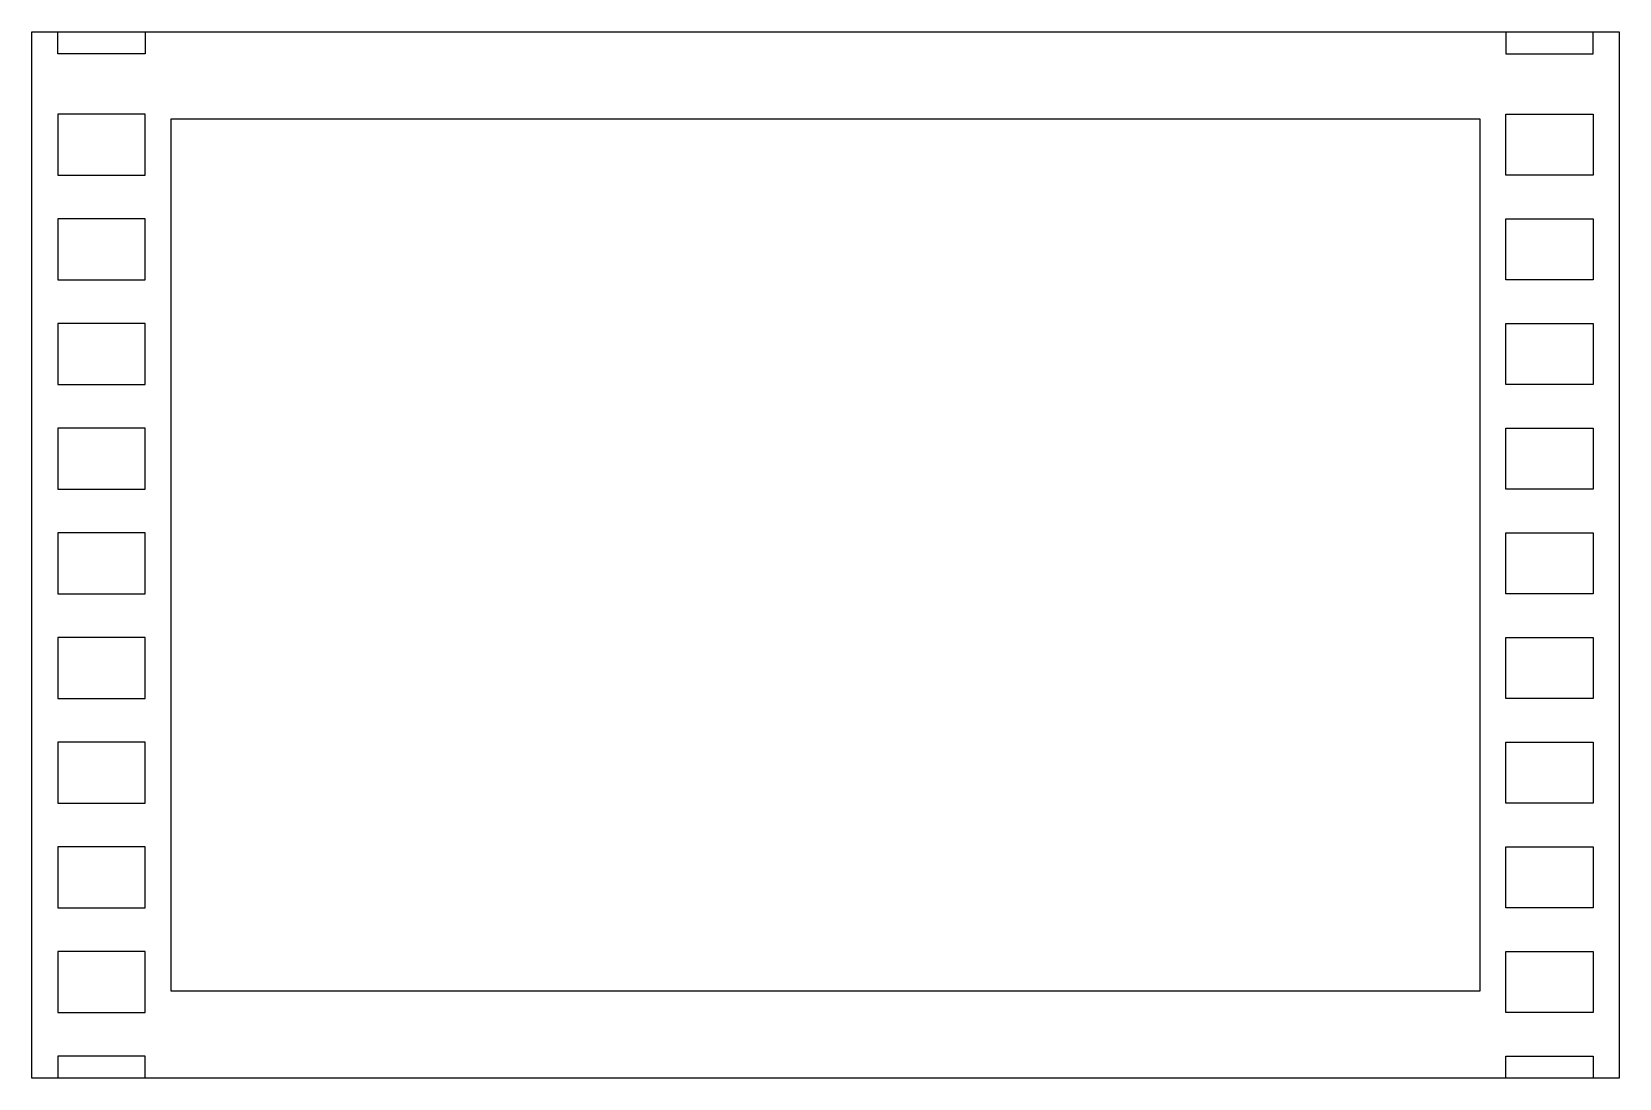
# Model space of a CAD drawing. Header units: millimetres. Extents: x -91 to 91, y -60 to 60.
import ezdxf

# ---------------------------------------------------------------- set-up
doc = ezdxf.new("R2010")
doc.units = ezdxf.units.MM
doc.layers.get('0').update_dxf_attribs({"linetype": 'CONTINUOUS'})

msp = doc.modelspace()

# ---------------------------------------------------------------- linework, layer by layer
for p, q in [((-88, 57.45), (-88, 60)), ((-78, 60), (-78, 57.45)), ((78, 60), (78, 57.45)), ((88, 57.45), (88, 60)), ((-78, 57.45), (-88, 57.45)), ((78, 57.45), (88, 57.45)), ((-78, -57.45), (-88, -57.45)), ((-88, -57.45), (-88, -60)), ((-78, -60), (-78, -57.45)), ((78, -57.45), (88, -57.45)), ((78, -60), (78, -57.45)), ((88, -57.45), (88, -60))]:
    msp.add_line(p, q)
for points in [[(91, -60), (-91, -60), (-91, 60), (91, 60)], [(-88, 50.55), (-88, 43.55), (-78, 43.55), (-78, 50.55)], [(75, 50), (75, -50), (-75, -50), (-75, 50)], [(78, 50.55), (88, 50.55), (88, 43.55), (78, 43.55)], [(-78, 31.55), (-78, 38.55), (-88, 38.55), (-88, 31.55)], [(78, 31.55), (78, 38.55), (88, 38.55), (88, 31.55)], [(-88, 26.55), (-88, 19.55), (-78, 19.55), (-78, 26.55)], [(88, 26.55), (88, 19.55), (78, 19.55), (78, 26.55)], [(-88, 14.55), (-88, 7.55), (-78, 7.55), (-78, 14.55)], [(88, 14.55), (88, 7.55), (78, 7.55), (78, 14.55)], [(-88, -4.45), (-78, -4.45), (-78, 2.55), (-88, 2.55)], [(88, 2.55), (88, -4.45), (78, -4.45), (78, 2.55)], [(-88, -16.45), (-78, -16.45), (-78, -9.45), (-88, -9.45)], [(88, -9.45), (88, -16.45), (78, -16.45), (78, -9.45)], [(-88, -21.45), (-88, -28.45), (-78, -28.45), (-78, -21.45)], [(88, -21.45), (88, -28.45), (78, -28.45), (78, -21.45)], [(-88, -33.45), (-88, -40.45), (-78, -40.45), (-78, -33.45)], [(88, -33.45), (88, -40.45), (78, -40.45), (78, -33.45)], [(-88, -52.45), (-78, -52.45), (-78, -45.45), (-88, -45.45)], [(78, -45.45), (88, -45.45), (88, -52.45), (78, -52.45)]]:
    msp.add_lwpolyline(points, close=True)

doc.saveas('drawing.dxf')
